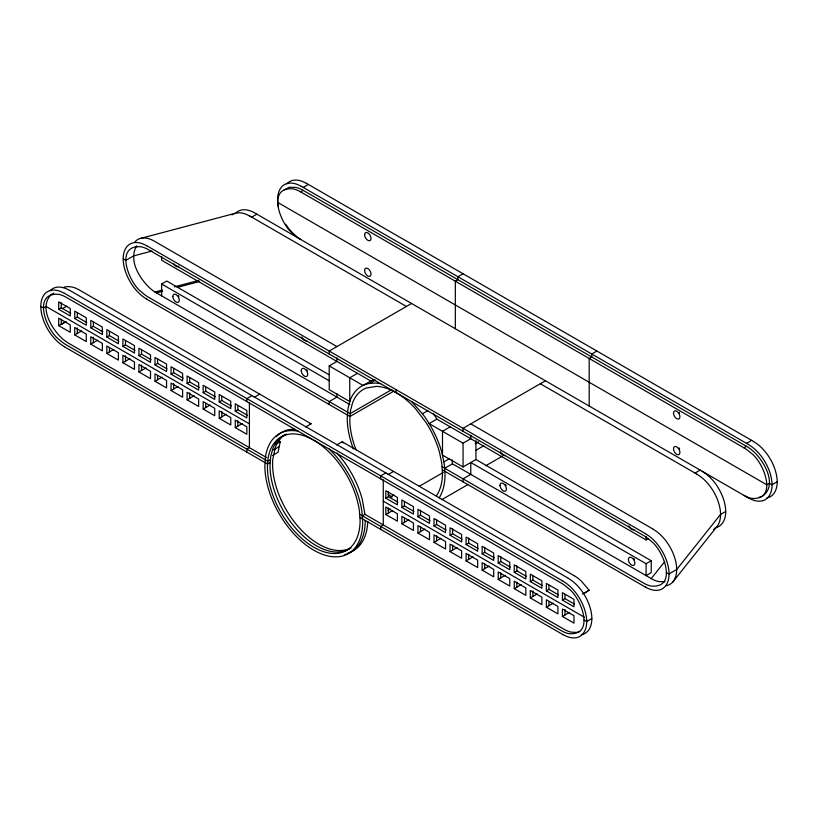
<?xml version="1.0" encoding="UTF-8"?>
<svg xmlns="http://www.w3.org/2000/svg" width="818" height="818" viewBox="0 0 818 818"><rect width="100%" height="100%" fill="white"/><g stroke="black" fill="none" stroke-linecap="round" stroke-linejoin="round"><path stroke-width="1.23" d="M300.625 239.429A35.695 20.603 60 0 1 293.263 233.917C280.605 225.001 265.83 186.126 293.263 188.876A35.695 20.603 60 0 1 300.625 191.872L743.899 447.794A35.695 20.603 60 0 1 751.261 453.305C763.92 462.211 778.685 501.086 751.261 498.336A35.695 20.603 60 0 1 743.899 495.35M270.318 459.716L267.742 461.199L66.381 344.94A35.695 20.603 60 0 1 59.019 339.429C46.36 330.523 31.585 291.648 59.019 294.398A35.695 20.603 60 0 1 66.381 297.384L561.138 583.029A35.695 20.603 60 0 1 568.5 588.541C581.158 597.457 595.923 636.332 568.5 633.582A35.695 20.603 60 0 1 561.138 630.586L359.767 514.328M391.812 389.572L350.114 413.642L148.753 297.384A35.695 20.603 60 0 1 141.391 291.873C128.733 282.967 113.958 244.091 141.391 246.842A35.695 20.603 60 0 1 148.753 249.827L643.51 535.473A35.695 20.603 60 0 1 650.872 540.984C663.531 549.9 678.296 588.776 650.872 586.025A35.695 20.603 60 0 1 643.51 583.029L442.139 466.771M278.1 440.432L280.267 441.679L278.018 452.272L272.506 455.462M136.637 245.809C128.416 259.95 138.794 277.271 149.111 287.415A35.603 20.552 60 0 0 154.97 292.016L349.859 404.583M452.017 459.696L452.456 463.816L651.23 578.571L664.758 561.577M672.754 582.079L717.325 526.076M284.153 189.96L289.255 187.25L295.84 187.394A35.695 20.603 60 0 1 303.202 190.389L746.476 446.301A35.695 20.603 60 0 1 753.838 451.812C764.799 461.771 778.327 486.495 761.578 496.679M51.728 294.061C38.538 306.515 50.951 327.773 61.585 337.946A35.695 20.603 60 0 0 68.947 343.458L266.648 457.599M66.084 321.617L61.943 324.163M584.277 593.418L589.113 590.218L581.373 581.117A35.695 20.603 60 0 0 574.011 575.606M58.691 309.296L70.246 315.973L70.246 308.539L58.691 301.862L58.691 309.296L61.258 307.803L70.726 313.274M62.362 308.652L66.779 306.106M58.691 325.646L70.246 332.312L70.246 324.889L58.691 318.212L58.691 325.646L65.675 321.607M74.745 318.56L86.299 325.237L86.299 317.803L74.745 311.126L74.745 318.56L77.311 317.077L86.769 322.537M251.719 217.138L256.862 214.163M303.202 187.414L308.345 184.439M300.625 191.872L303.202 190.379M161.616 295.901L161.616 284.01L166.77 281.034L328.938 374.664M74.745 334.91L86.299 341.587L86.299 334.153L74.745 327.476L74.745 334.91L81.728 330.871M90.788 327.834L102.352 334.501L102.352 327.077L90.788 320.4L90.788 327.834L93.364 326.341L102.823 331.801M90.788 344.173L102.352 350.85L102.352 343.427L90.788 336.75L90.788 344.173L97.782 340.145M106.841 337.098L118.405 343.775L118.405 336.341L106.841 329.664L106.841 337.098L109.418 335.615L118.876 341.075M106.841 353.448L118.405 360.124L118.405 352.691L106.841 346.014L106.841 353.448L113.835 349.409M122.894 346.362L134.459 353.039L134.459 345.615L122.894 338.938L122.894 346.362L125.471 344.879L134.929 350.339M122.894 362.711L134.459 369.388L134.459 361.955L122.894 355.278L122.894 362.711L129.888 358.683M138.948 355.636L150.512 362.313L150.512 354.879L138.948 348.202L138.948 355.636L141.524 354.143L150.982 359.613M138.948 371.986L150.512 378.652L150.512 371.229L138.948 364.552L138.948 371.986L145.941 367.947M155.001 364.9L166.565 371.576L166.565 364.143L155.001 357.466L155.001 364.9L157.577 363.417L167.036 368.877M155.001 381.249L166.565 387.926L166.565 380.493L155.001 373.816L155.001 381.249L161.995 377.21M171.054 374.174L182.618 380.84L182.618 373.417L171.054 366.74L171.054 374.174L173.631 372.681L183.089 378.141M171.054 390.513L182.618 397.19L182.618 389.767L171.054 383.09L171.054 390.513L178.048 386.485M187.107 383.438L198.672 390.114L198.672 382.681L187.107 376.004L187.107 383.438L189.684 381.955L199.142 387.415M187.107 399.787L198.672 406.464L198.672 399.031L187.107 392.354L187.107 399.787L194.101 395.748M203.161 392.701L214.725 399.378L214.725 391.955L203.161 385.278L203.161 392.701L205.737 391.219L215.195 396.679M203.161 409.051L214.725 415.728L214.725 408.294L203.161 401.618L203.161 409.051L210.144 405.022M219.214 401.975L230.778 408.652L230.778 401.219L219.214 394.542L219.214 401.975L221.79 400.483L231.249 405.953M251.975 395.626L246.832 398.601L246.832 401.566M411.577 303.478L329.204 351.034L329.204 354.01M463.06 273.764L457.906 276.729L457.906 279.705L455.329 281.188L455.329 328.744M254.183 397.323L259.705 394.143M219.214 418.325L230.778 424.992L230.778 417.569L219.214 410.892L219.214 418.325L226.197 414.286M235.267 411.239L246.832 417.916L246.832 410.483L235.267 403.806L235.267 411.239L237.844 409.757L247.302 415.217M357.486 373.315L349.767 377.773L349.767 401.556L329.204 389.685L329.204 365.902L336.924 361.444L336.924 357.875M235.267 427.589L246.832 434.266L246.832 426.832L235.267 420.155L235.267 427.589L242.251 423.56M374.634 379.511A51.626 29.806 60 0 0 370.861 381.035L361.546 386.249A69.162 39.929 60 0 0 350.176 400.309L347.967 408.54L347.221 417.916A69.162 39.929 60 0 0 353.356 448.837M329.204 365.902L363.131 385.493A51.626 29.806 60 0 1 369.838 383.417L375.36 380.237M305.574 426.996L311.096 423.806L79.244 289.95A35.695 20.603 60 0 0 71.882 286.965L67.792 286.525L64.152 287.138M275.85 444.225L280.267 441.679M273.345 450.002L278.866 446.812M270.114 462.569L267.537 464.051L64.387 346.76M393.795 391.157L349.91 416.495L146.759 299.204M336.648 444.931L342.169 441.751L574.011 575.606M411.669 401.618L422.415 413.775L427.937 410.595M648.142 538.745L646.087 539.931L436.853 419.133L429.123 423.591A51.626 29.806 60 0 0 422.415 413.775M450.217 426.853L442.497 431.311L442.497 455.084L463.06 466.955L475.923 459.532L651.23 560.739L651.23 572.631L646.087 575.606L646.087 563.714L470.779 462.497L470.779 474.389L463.06 478.847L463.06 481.822M385.83 472.906L380.687 475.882L380.687 478.847M545.432 380.759L463.06 428.315L463.06 431.291M596.915 351.034L591.762 354.01L591.762 356.985L589.185 358.468L589.185 406.025M388.039 474.604L393.56 471.413M439.174 497.814A69.162 39.929 60 0 0 445.033 474.389L444.297 464.154L442.088 453.376A69.162 39.929 60 0 0 430.718 426.188L429.123 423.591L463.06 443.182L470.779 438.724L470.779 435.156M443.898 461.843L449.409 458.653M475.278 443.724L478.55 441.832M385.83 498.172L397.395 504.849L397.395 497.416L385.83 490.739L385.83 498.172L388.407 496.679L397.865 502.15M389.511 497.528L393.918 494.982M362.364 515.831L364.94 514.338L563.714 629.103A35.695 20.603 60 0 0 571.076 632.099L576.434 632.447L579.911 631.486M444.736 468.274L452.456 463.816M476.117 450.156L483.745 445.749M419.174 486.352L443.305 472.415M388.039 510.268L390.247 509M385.83 514.522L397.395 521.189L397.395 513.765L385.83 507.088L385.83 514.522L392.824 510.483M401.883 507.436L413.448 514.113L413.448 506.679L401.883 500.002L401.883 507.436L404.46 505.953L413.918 511.414M485.749 465.749L502.405 456.137M441.74 499.686L468.223 484.399M401.883 523.786L413.448 530.463L413.448 523.029L401.883 516.352L401.883 523.786L408.877 519.747M417.937 516.71L429.501 523.377L429.501 515.953L417.937 509.277L417.937 516.71L420.513 515.217L429.971 520.677M417.937 533.05L429.501 539.727L429.501 532.293L417.937 525.626L417.937 533.05L424.92 529.021M433.99 525.974L445.554 532.651L445.554 525.217L433.99 518.54L433.99 525.974L436.567 524.491L446.025 529.952M433.99 542.324L445.554 549.001L445.554 541.567L433.99 534.89L433.99 542.324L440.974 538.285M450.043 535.238L461.608 541.915L461.608 534.481L450.043 527.815L450.043 535.238L452.62 533.755L462.078 539.215M450.043 551.588L461.608 558.265L461.608 550.831L450.043 544.154L450.043 551.588L457.027 547.559M466.096 544.512L477.661 551.189L477.661 543.755L466.096 537.078L466.096 544.512L468.673 543.019L478.131 548.489M466.096 560.862L477.661 567.528L477.661 560.105L466.096 553.428L466.096 560.862L473.08 556.823M482.15 553.776L493.714 560.453L493.714 553.019L482.15 546.342L482.15 553.776L484.726 552.293L494.184 557.753M482.15 570.126L493.714 576.802L493.714 569.369L482.15 562.692L482.15 570.126L489.133 566.087M498.203 563.05L509.767 569.717L509.767 562.293L498.203 555.616L498.203 563.05L500.78 561.557L510.238 567.017M498.203 579.389L509.767 586.066L509.767 578.643L498.203 571.966L498.203 579.389L505.187 575.361M514.256 572.314L525.821 578.991L525.821 571.557L514.256 564.88L514.256 572.314L516.833 570.831L526.291 576.291M694.993 473.06L700.136 470.084M746.476 443.336L751.619 440.36M743.899 447.794L746.476 446.301M514.256 588.663L525.821 595.34L525.821 587.907L514.256 581.23L514.256 588.663L521.24 584.625M530.309 581.578L541.874 588.254L541.874 580.821L530.309 574.154L530.309 581.578L532.886 580.095L542.344 585.555M530.309 597.927L541.874 604.604L541.874 597.171L530.309 590.494L530.309 597.927L537.293 593.899M546.363 590.852L557.927 597.529L557.927 590.095L546.363 583.418L546.363 590.852L548.939 589.359L558.397 594.829M546.363 607.201L557.927 613.868L557.927 606.445L546.363 599.768L546.363 607.201L553.346 603.163M562.416 600.115L573.98 606.792L573.98 599.359L562.416 592.682L562.416 600.115L564.982 598.633L574.451 604.093M582.488 594.042L589.113 590.218M725.617 511.547L720.474 514.522L676.711 569.502A33.027 19.07 60 0 1 666.271 585.708M777.1 481.822L771.957 484.798L769.38 483.305L766.803 484.798L277.721 202.424M646.087 563.714L651.23 560.739M562.416 616.465L573.98 623.142L573.98 615.709L562.416 609.032L562.416 616.465L569.4 612.426M591.762 618.551L586.618 621.516L584.042 620.034M52.761 293.519L53.855 293.079M140.185 238.519L235.42 213.253M151.882 251.065L133.569 255.922L125.849 260.38L123.273 258.897M154.97 292.016L162.301 290.073M174.51 286.832L198.938 280.349M156.473 292.926L162.577 291.31M177.23 287.425L199.214 281.586M759.196 497.201L760.413 496.996M665.177 581.71L658.592 581.567A35.695 20.603 60 0 1 651.23 578.571M369.838 383.417L375.462 383.039L380.595 383.683M294.398 429.143L290.042 429.491A51.626 29.806 60 0 0 283.335 431.567L281.75 432.323A69.162 39.929 60 0 0 276.269 436.7M309.899 423.55L311.096 423.806M298.222 431.239L297.026 430.984A69.162 39.929 60 0 0 265.594 456.096L264.848 465.473A69.162 39.929 60 0 0 313.754 550.187A69.162 39.929 60 0 0 362.671 521.945L361.924 511.71A69.162 39.929 60 0 0 330.482 450.299L329.296 449.184M306.351 183.283L753.613 441.515M301.208 186.259L748.47 444.481M748.47 497.988L254.868 213.007A33.027 19.07 60 0 0 236.228 212.711M249.725 215.983L406.423 306.453M540.279 383.734L696.987 474.205M336.924 346.576L154.479 241.249A33.027 19.07 60 0 0 134.939 241.852M470.779 423.857L653.224 529.195M146.759 245.707L645.504 533.653M370.851 381.035L161.616 260.236L161.616 256.668M666.414 572.477L668.991 573.96L676.711 569.502A33.027 19.07 60 0 0 653.224 529.307M161.616 284.01L329.265 380.799M442.354 469.869L645.504 587.16M69.53 290.288L568.275 578.234M64.387 293.263L563.132 581.209M249.408 423.857L46.043 306.453L43.477 307.946L40.9 306.453M383.264 501.137L584.4 617.273M359.981 517.426L563.132 634.717M342.169 441.751L343.356 442.865M337.006 452.978L342.619 459.849A51.626 29.806 60 0 1 349.327 469.665L350.912 472.262A69.162 39.929 60 0 1 362.292 499.44L364.94 514.338M646.087 536.363L646.087 539.931M564.982 594.666L564.982 598.633M564.982 609.533L564.982 614.983M548.939 585.402L548.939 589.359M548.939 602.242L548.939 605.709M532.886 576.128L532.886 580.095M532.886 590.995L532.886 596.445M516.833 565.872L516.833 570.831M516.833 582.222L516.833 587.171M500.78 556.608L500.78 561.557M500.78 572.958L500.78 577.907M484.726 547.334L484.726 552.293M484.726 563.684L484.726 568.643M475.923 440.759L475.923 459.532M468.673 538.07L468.673 543.019M468.673 554.42L468.673 559.369M463.06 443.182L463.06 466.955M452.62 528.796L452.62 533.755M452.62 545.146L452.62 550.105M436.567 519.532L436.567 524.491M436.567 535.882L436.567 540.831M420.513 510.268L420.513 515.217M420.513 526.618L420.513 531.567M404.46 501.986L404.46 505.953M404.46 518.827L404.46 522.303M396.127 389.675L396.127 392.65M388.407 491.73L388.407 496.679M388.407 508.08L388.407 513.029M383.264 479.869L383.264 524.921L380.687 526.403L380.687 529.379M336.924 393.54L336.924 397.108L329.204 401.566L329.204 404.542M249.408 402.589L249.408 447.64L246.832 449.123L246.832 452.098M237.844 405.789L237.844 409.757M237.844 420.656L237.844 426.106M221.79 396.526L221.79 400.483M221.79 411.382L221.79 416.832M205.737 387.251L205.737 391.219M205.737 404.102L205.737 407.569M189.684 377.988L189.684 381.955M189.684 392.855L189.684 398.294M173.631 368.724L173.631 372.681M173.631 383.581L173.631 389.031M157.577 359.45L157.577 363.417M157.577 376.3L157.577 379.767M141.524 350.186L141.524 354.143M141.524 365.043L141.524 370.493M125.471 340.912L125.471 344.879M125.471 355.779L125.471 361.229M109.418 331.648L109.418 335.615M109.418 348.488L109.418 351.955M93.364 322.384L93.364 326.341M93.364 337.241L93.364 342.691M77.311 313.11L77.311 317.077M77.311 327.977L77.311 333.427M61.258 302.854L61.258 307.803M61.258 319.204L61.258 324.153M365.237 520.463A69.162 39.929 60 0 1 344.388 554.686M350.942 547.774A65.522 37.832 60 0 1 299.848 532.712A65.522 37.832 60 0 1 270.001 465.473L270.697 456.587L272.793 448.785A65.522 37.832 60 0 1 286.545 434.041M367.763 521.414A69.162 39.929 60 0 1 348.11 552.896M350.707 548.009A65.522 37.832 60 0 1 298.713 527.242A65.522 37.832 60 0 1 272.752 459.43L275.369 447.303A65.522 37.832 60 0 1 285.206 434.562M581.322 634.748A33.027 19.07 60 0 0 591.874 618.612A33.027 19.07 60 0 0 568.285 578.357M563.132 634.604A33.027 19.07 60 0 0 586.731 621.588A33.027 19.07 60 0 0 563.132 581.322M64.387 346.648A33.027 19.07 60 0 1 40.788 306.392A33.027 19.07 60 0 1 64.387 293.376M49.99 290.891A33.027 19.07 60 0 1 69.53 290.4M645.504 587.048A33.027 19.07 60 0 0 669.104 574.031A33.027 19.07 60 0 0 645.504 533.765M713.593 529.461A33.027 19.07 60 0 0 720.586 514.583A33.027 19.07 60 0 0 696.987 474.317M506.086 485.524A4.55 2.628 60 0 1 505.575 484.46M634.512 559.696A4.55 2.628 60 0 1 634.001 558.633M715.177 527.753A33.027 19.07 60 0 0 725.73 511.608A33.027 19.07 60 0 0 702.13 471.352M505.493 455.442A4.55 2.628 60 0 1 500.432 451.751M633.909 529.553A4.55 2.628 60 0 1 628.848 525.862M392.088 497.119A65.522 37.832 60 0 1 388.08 494.195M356.004 449.736A65.522 37.832 60 0 1 349.797 419.399L350.503 410.524L352.589 402.722A65.522 37.832 60 0 1 366.341 387.977L376.546 386.362A65.522 37.832 60 0 1 415.708 408.969L425.912 422.364A65.522 37.832 60 0 1 439.665 452.988L441.761 463.213L442.466 472.906A65.522 37.832 60 0 1 436.26 496.076M433.295 413.581A51.626 29.806 60 0 1 436.853 419.133M146.759 299.091A33.027 19.07 60 0 1 123.16 258.836A33.027 19.07 60 0 1 146.759 245.819M307.363 370.789A4.55 2.628 60 0 1 306.852 369.726M178.938 296.678A4.55 2.628 60 0 1 178.426 295.605M232.056 214.899A33.027 19.07 60 0 1 233.11 214.224M234.234 213.682A33.027 19.07 60 0 1 249.715 216.095M306.76 340.707A4.55 2.628 60 0 1 301.699 337.016M178.856 266.054A4.55 2.628 60 0 1 173.794 263.907M769.094 497.313A33.027 19.07 60 0 0 777.212 481.884A33.027 19.07 60 0 0 753.613 441.628M767.908 497.733A33.027 19.07 60 0 1 766.66 498.029M748.47 497.876A33.027 19.07 60 0 0 772.069 484.859A33.027 19.07 60 0 0 748.47 444.603M679.584 448.949A4.55 2.628 60 0 1 679.073 447.886M679.584 413.284A4.55 2.628 60 0 1 679.073 412.221M299.674 238.723A33.027 19.07 60 0 1 298.151 237.69M296.627 236.545A33.027 19.07 60 0 1 285.717 224.183M278.468 206.821A33.027 19.07 60 0 1 277.609 199.387A33.027 19.07 60 0 1 301.198 186.371M286.811 183.886A33.027 19.07 60 0 1 306.351 183.396M267.598 462.395L267.425 466.966A65.522 37.832 60 0 0 313.754 547.211A65.522 37.832 60 0 0 360.094 520.463L359.388 510.769A65.522 37.832 60 0 0 313.754 440.207A65.522 37.832 60 0 0 268.13 458.08L267.598 462.395M628.418 559.492A4.55 2.628 60 0 0 633.244 565.504A4.55 2.628 60 0 0 633.244 559.062A4.55 2.628 60 0 0 628.418 559.492M499.992 485.319A4.55 2.628 60 0 0 504.818 491.321A4.55 2.628 60 0 0 504.818 484.89A4.55 2.628 60 0 0 499.992 485.319M301.269 370.595A4.55 2.628 60 0 0 306.096 376.597A4.55 2.628 60 0 0 306.096 370.155A4.55 2.628 60 0 0 301.269 370.595M172.854 296.474A4.55 2.628 60 0 0 177.68 302.476A4.55 2.628 60 0 0 177.68 296.044A4.55 2.628 60 0 0 172.854 296.474M673.49 448.755A4.55 2.628 60 0 0 678.316 454.757A4.55 2.628 60 0 0 678.316 448.325A4.55 2.628 60 0 0 673.49 448.755M673.49 413.09A4.55 2.628 60 0 0 678.316 419.092A4.55 2.628 60 0 0 678.316 412.661A4.55 2.628 60 0 0 673.49 413.09M364.593 270.421A4.55 2.628 60 0 0 369.419 276.423A4.55 2.628 60 0 0 369.419 269.981A4.55 2.628 60 0 0 364.593 270.421M364.593 234.746A4.55 2.628 60 0 0 369.419 240.748A4.55 2.628 60 0 0 369.419 234.316A4.55 2.628 60 0 0 364.593 234.746"/></g></svg>
